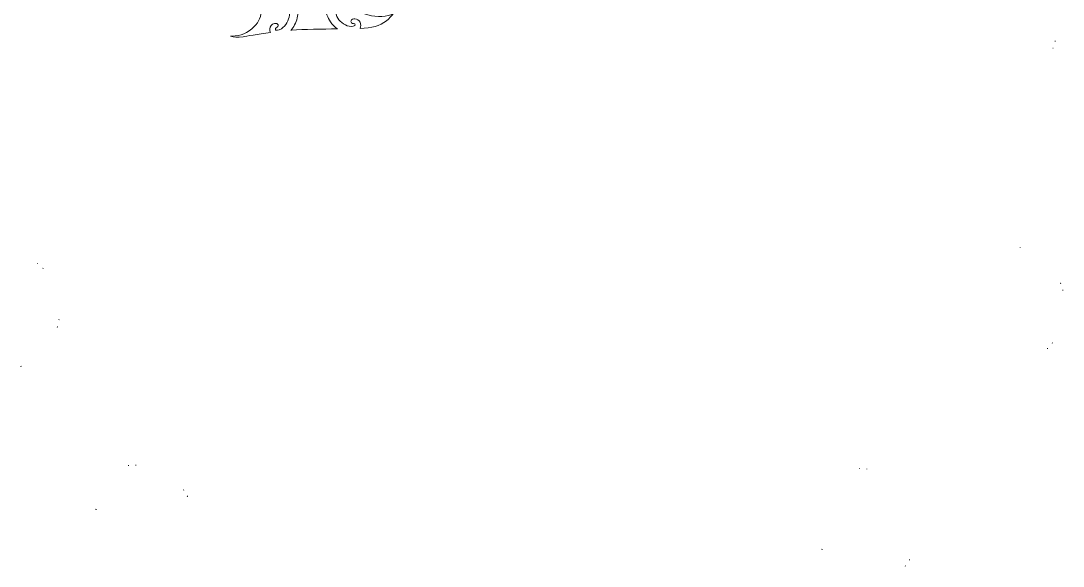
# Model space of a CAD drawing. Header units: millimetres. Extents: x 26 to 426, y 17 to 1568.
# Drawn here: x 63.6 to 418.1, y 684 to 869.7 of the extents above; entities that cross this region are included whole.
import ezdxf

# ---------------------------------------------------------------- set-up
doc = ezdxf.new("R2010")
doc.units = ezdxf.units.MM
doc.header["$MEASUREMENT"] = 0
doc.layers.add('Layer 1', color=7, linetype='Continuous')

# ---------------------------------------------------------------- blocks, each defined once
blk = doc.blocks.new('block 7')
at = {"layer": 'Layer 1', "lineweight": 0}
for points in [[(415.49, 862.76), (415.39, 862.75), (415.33, 862.76), (415.49, 862.76)], [(414.67, 860.37), (414.75, 860.3), (414.61, 860.39), (414.67, 860.37)], [(403.49, 792.38), (403.55, 792.47), (403.48, 792.32), (403.49, 792.38)], [(69.26, 787), (69.33, 787.15), (69.3, 787.05), (69.26, 787)], [(71.08, 785.32), (71.12, 785.36), (71.22, 785.41), (71.08, 785.32)], [(417.32, 780.37), (417.24, 780.3), (417.18, 780.28), (417.32, 780.37)], [(418.03, 777.95), (418.14, 777.94), (417.97, 777.93), (418.03, 777.95)], [(76.54, 767.91), (76.7, 767.92), (76.6, 767.89), (76.54, 767.91)], [(75.99, 765.49), (76.06, 765.47), (76.14, 765.41), (75.99, 765.49)], [(414.55, 759.97), (414.45, 760), (414.4, 760.04), (414.55, 759.97)], [(412.81, 758.13), (412.86, 758.04), (412.77, 758.18), (412.81, 758.13)], [(63.66, 752), (63.64, 752.07), (63.73, 751.92), (63.66, 752)], [(100.28, 718.21), (100.23, 718.37), (100.28, 718.27), (100.28, 718.21)], [(102.76, 718.31), (102.76, 718.38), (102.8, 718.47), (102.76, 718.31)], [(348.88, 717.25), (348.85, 717.42), (348.89, 717.31), (348.88, 717.25)], [(351.35, 717.03), (351.36, 717.09), (351.41, 717.19), (351.35, 717.03)], [(118.92, 709.86), (119.04, 709.98), (118.98, 709.89), (118.92, 709.86)], [(120.25, 707.77), (120.31, 707.8), (120.41, 707.82), (120.25, 707.77)], [(336.13, 689.72), (336.08, 689.72), (336.18, 689.77), (336.13, 689.72)], [(365.94, 686.1), (365.83, 686.12), (365.78, 686.16), (365.94, 686.1)], [(364.42, 684.09), (364.47, 684), (364.36, 684.12), (364.42, 684.09)]]:
    blk.add_lwpolyline(points, dxfattribs=at)
for points, knots in [([(179.04, 869.15), (178.68, 869.91), (178.05, 870.31), (177.2, 870.31), (177.09, 870.31), (176.99, 870.31), (176.88, 870.3), (176.18, 870.22), (175.88, 869.79), (175.89, 869.42), (175.91, 869.08), (176.2, 868.72), (176.79, 868.71), (177.15, 868.71), (177.3, 868.56), (177.3, 868.19), (177.3, 868.16), (177.27, 868.1), (177.19, 868.03), (177.07, 867.93), (176.58, 867.61), (175.28, 867.81), (173.63, 868.06), (171.78, 869.75), (171.15, 871.1), (170.66, 872.14), (170.43, 873.56), (170.49, 875.03), (172.04, 875.36), (173.45, 875.82), (174.68, 876.41), (175.72, 874.81), (177.82, 873.28), (179.46, 872.48), (182.14, 871.17), (186.05, 870.72), (188.56, 871.44), (189.21, 871.62), (189.8, 871.83), (190.32, 872.07), (189.72, 871.25), (188.96, 870.47), (188.01, 869.67), (185.82, 867.85), (182.83, 867.26), (179.06, 867.06), (179.34, 867.72), (179.33, 868.54), (179.04, 869.15)], [0, 0, 0, 0, 1, 1, 1, 2, 2, 2, 3, 3, 3, 4, 4, 4, 5, 5, 5, 6, 6, 6, 7, 7, 7, 8, 8, 8, 9, 9, 9, 10, 10, 10, 11, 11, 11, 12, 12, 12, 13, 13, 13, 14, 14, 14, 15, 15, 15, 16, 16, 16, 16]), ([(151.12, 868.26), (151.01, 868.62), (150.57, 868.91), (149.89, 868.73), (148.91, 868.48), (148.35, 867.84), (148.28, 866.89), (148.25, 866.48), (148.34, 866.03), (148.53, 865.63), (144.23, 865.06), (140.34, 864.43), (139.2, 864.25), (137.35, 863.94), (136.02, 863.98), (134.97, 864.41), (135.12, 864.41), (135.28, 864.41), (135.43, 864.42), (138.56, 864.57), (140.63, 865.47), (143.05, 867.75), (144.65, 869.24), (145.45, 871.18), (145.48, 873.66), (145.9, 873.58), (146.32, 873.51), (146.74, 873.45), (149.19, 873.1), (151.93, 872.97), (154.88, 873.05), (154.97, 872.5), (155, 871.99), (154.96, 871.53), (154.86, 870.03), (153.72, 867.79), (152.27, 866.97), (151.13, 866.33), (150.56, 866.45), (150.41, 866.51), (150.31, 866.54), (150.26, 866.59), (150.25, 866.62), (150.11, 866.97), (150.2, 867.15), (150.53, 867.28), (151.09, 867.5), (151.23, 867.94), (151.12, 868.26)], [0, 0, 0, 0, 1, 1, 1, 2, 2, 2, 3, 3, 3, 4, 4, 4, 5, 5, 5, 6, 6, 6, 7, 7, 7, 8, 8, 8, 9, 9, 9, 10, 10, 10, 11, 11, 11, 12, 12, 12, 13, 13, 13, 14, 14, 14, 15, 15, 15, 16, 16, 16, 16]), ([(171.3, 866.9), (166.24, 866.86), (159.98, 866.8), (155.73, 866.44), (155.65, 866.44), (155.56, 866.43), (155.48, 866.42), (156.37, 867.44), (157.24, 868.94), (157.66, 870.68), (157.83, 871.39), (157.92, 872.29), (157.92, 873.21), (160.76, 873.42), (163.84, 873.81), (167.08, 874.38), (167.24, 872.69), (168.11, 870.55), (168.93, 869.35), (169.56, 868.42), (170.39, 867.57), (171.3, 866.9)], [0, 0, 0, 0, 1, 1, 1, 2, 2, 2, 3, 3, 3, 4, 4, 4, 5, 5, 5, 6, 6, 6, 7, 7, 7, 7]), ([(89.12, 703.34), (89.13, 703.35), (89.15, 703.35), (89.17, 703.37), (89.18, 703.37), (89.19, 703.38), (89.19, 703.38), (89.19, 703.38), (89.38, 703.28), (89.38, 703.28), (89.38, 703.28), (89.12, 703.34), (89.12, 703.34)], [0, 0, 0, 0, 1, 1, 1, 2, 2, 2, 3, 3, 3, 4, 4, 4, 4])]:
    blk.add_open_spline(points, degree=3, knots=knots, dxfattribs=at)

msp = doc.modelspace()

# ---------------------------------------------------------------- block references
at = {"layer": 'Layer 1'}
msp.add_blockref('block 7', (0, 0), dxfattribs=at)

doc.saveas('drawing.dxf')
